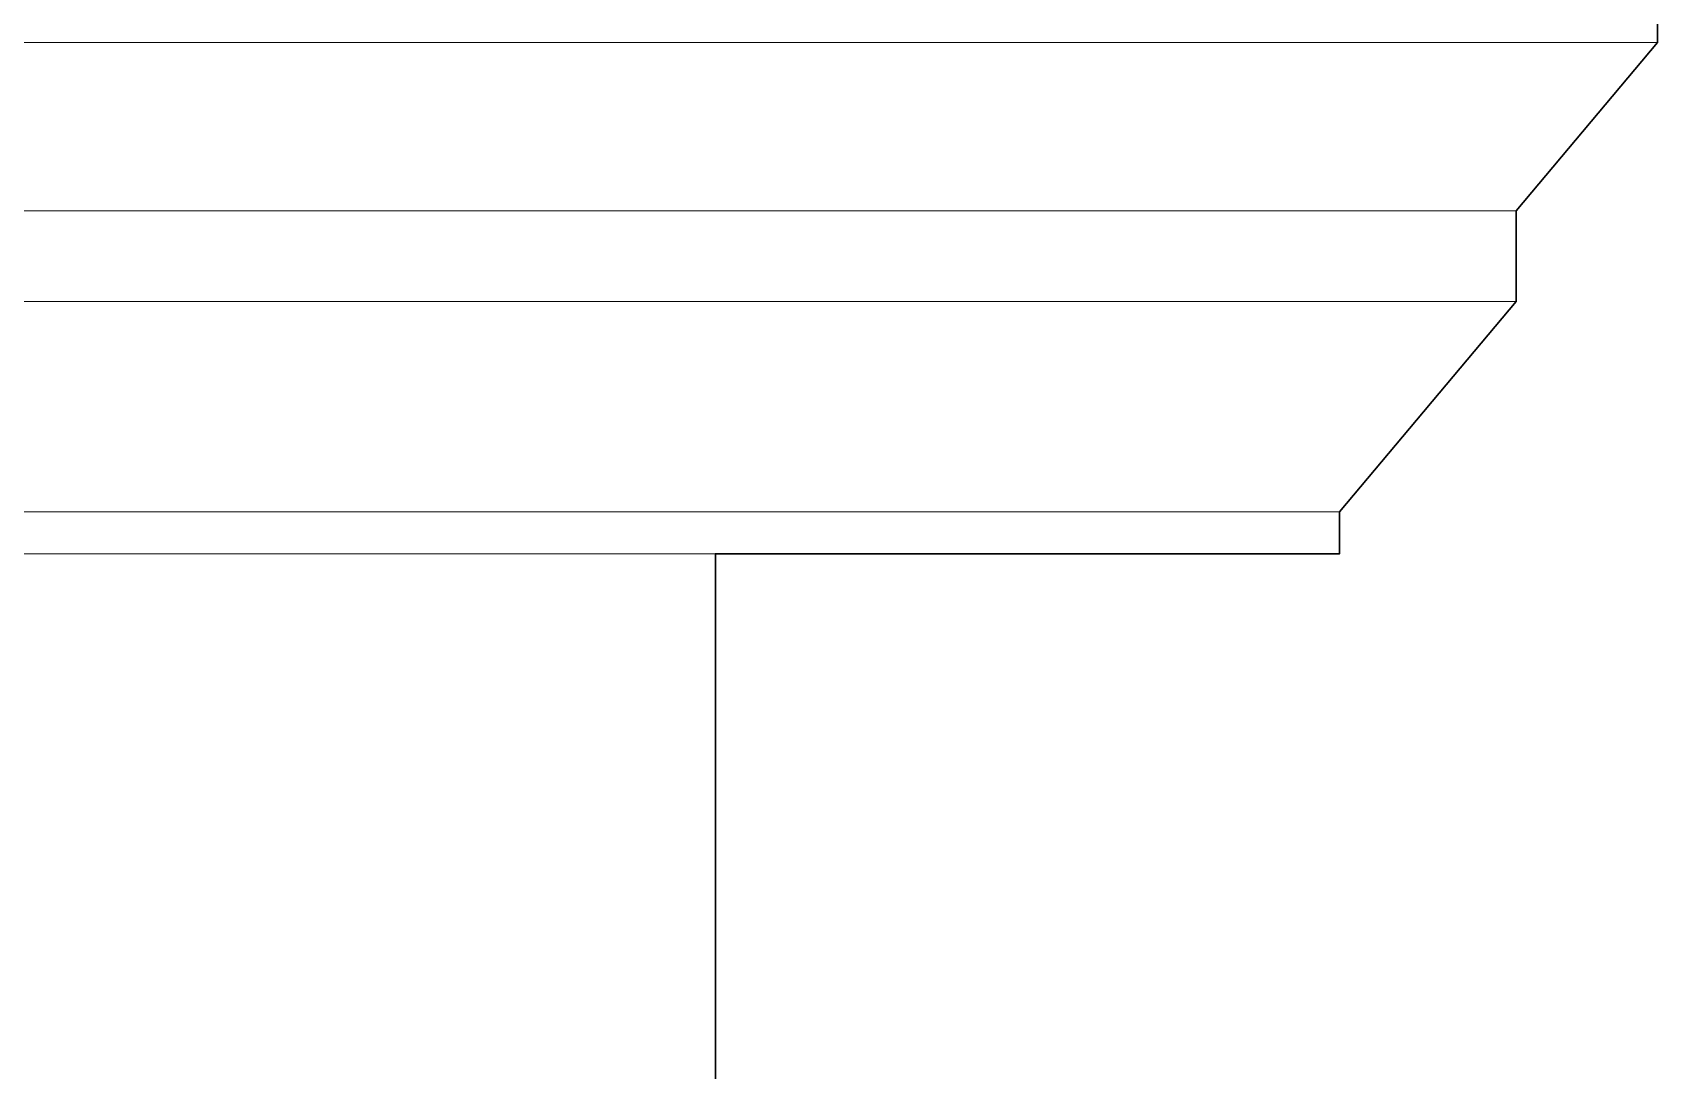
# Model space of a CAD drawing. Header units: millimetres. Extents: x -667 to -468, y -723 to -475.
# Drawn here: x -604.406 to -603.182, y -492.914 to -492.132 of the extents above; entities that cross this region are included whole.
import ezdxf

# ---------------------------------------------------------------- set-up
doc = ezdxf.new("R2010")
doc.units = ezdxf.units.MM
doc.layers.get('0').update_dxf_attribs({"lineweight": 9})
doc.layers.add('dinding', color=36, linetype='Continuous', lineweight=9)

msp = doc.modelspace()

# ---------------------------------------------------------------- linework, layer by layer
at = {"lineweight": 30}
msp.add_lwpolyline([(-603.8913, -492.9249), (-603.8913, -492.5249), (-603.4212, -492.5249), (-603.4212, -492.4934), (-603.2883, -492.3349), (-603.2883, -492.2668), (-603.1818, -492.1399), (-603.1818, -492.1249)], dxfattribs=at)
at = {"layer": 'dinding'}
for p, q in [((-603.1818, -492.1399), (-603.1818, -492.1249)), ((-608.8818, -492.1399), (-603.1818, -492.1399)), ((-603.1818, -492.1399), (-603.2883, -492.2668)), ((-608.8818, -492.2668), (-603.2883, -492.2668)), ((-603.2883, -492.2668), (-603.2883, -492.3349)), ((-608.8818, -492.3349), (-603.2883, -492.3349)), ((-603.2883, -492.3349), (-603.4212, -492.4934)), ((-608.8818, -492.4934), (-603.4212, -492.4934)), ((-603.4212, -492.4934), (-603.4212, -492.5249)), ((-603.8913, -492.5249), (-604.4753, -492.5249)), ((-603.4212, -492.5249), (-603.8913, -492.5249)), ((-603.8913, -492.5249), (-603.8913, -492.9249))]:
    msp.add_line(p, q, dxfattribs=at)

doc.saveas('drawing.dxf')
